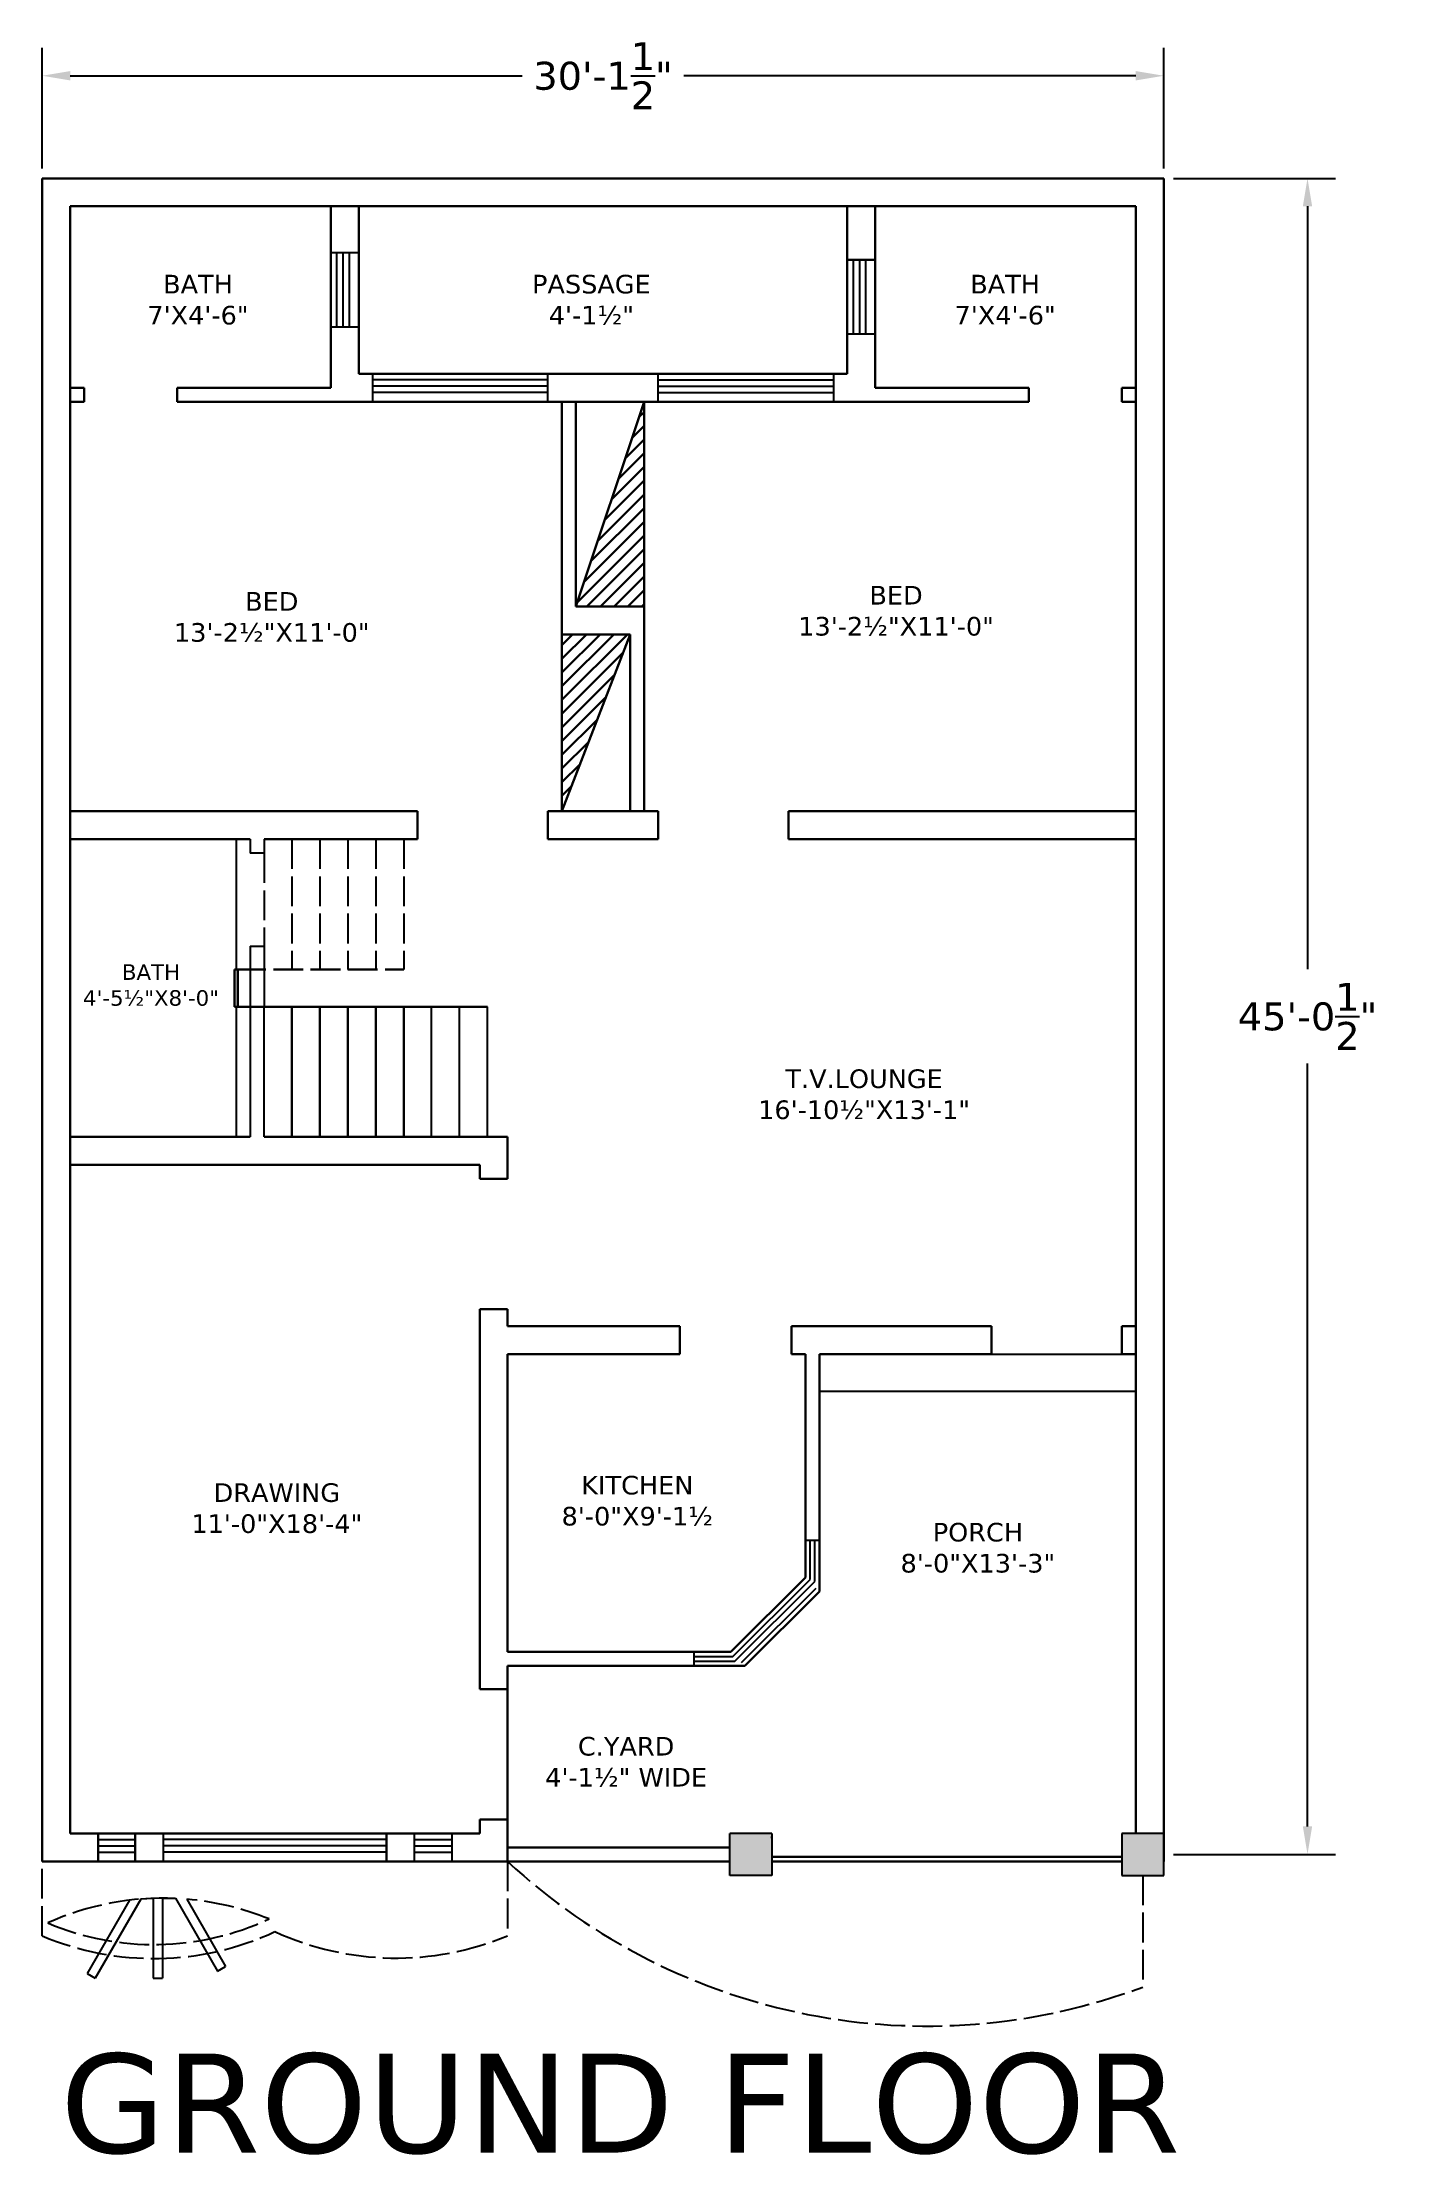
# Model space of a CAD drawing. Header units: inches. Extents: x 5 to 439, y -628 to 53.
import ezdxf

# ---------------------------------------------------------------- set-up
doc = ezdxf.new("R2010")
doc.units = ezdxf.units.IN
doc.header["$LTSCALE"] = 0.8
doc.header["$MEASUREMENT"] = 0
doc.linetypes.add('ACAD_ISO02W100', pattern=[15, 12, -3])
for name, color, linetype in [('Main Gate', 131, 'Continuous'), ('Pillars', 17, 'Continuous'), ('Section Lines', 240, 'Continuous'), ('Shade', 8, 'Continuous'), ('Stairs', 190, 'Continuous'), ('Walls', 160, 'Continuous'), ('Windows', 100, 'Continuous')]:
    doc.layers.add(name, color=color, linetype=linetype)
doc.layers.add('Step', color=14, linetype='Continuous', plot=False)
doc.styles.get("Standard").update_dxf_attribs({"font": 'verdana.ttf'})
doc.dimstyles.get("Standard").update_dxf_attribs({"dimscale": 50, "dimtxt": 0.18, "dimasz": 0.18, "dimexe": 0.18, "dimexo": 0.0625, "dimgap": 0.09, "dimtad": 0, "dimtih": 1, "dimtoh": 1, "dimdec": 1, "dimzin": 0, "dimdsep": 46, "dimlunit": 4, "dimtxsty": 'Standard', "dimcen": 0.09, "dimadec": 0, "dimazin": 0, "dimtfac": 1, "dimtdec": 1, "dimtofl": 0, "dimtmove": 0, "dimatfit": 3, "dimfxl": 1, "dimtolj": 1, "dimtzin": 0, "dimarcsym": 0})

# ---------------------------------------------------------------- blocks, each defined once
blk = doc.blocks.new('*D1')
at = {"color": 0, "lineweight": -2, "transparency": 16777216}
for p, q in [((369.3, 8.86), (421.52, 8.86)), ((412.52, -0.14), (412.52, -246.06)), ((412.52, -522.39), (412.52, -276.47)), ((369.3, -531.39), (421.52, -531.39))]:
    blk.add_line(p, q, dxfattribs=at)
at = {"color": 0, "transparency": 16777216}
for points in [[(411.02, -0.14), (414.02, -0.14), (412.52, 8.86)], [(411.02, -522.39), (414.02, -522.39), (412.52, -531.39)]]:
    blk.add_solid(points, dxfattribs=at)
at = {"layer": 'Defpoints', "color": 0, "transparency": 16777216}
for p in [(366.18, 8.86), (366.18, -531.39), (412.52, -531.39)]:
    blk.add_point(p, dxfattribs=at)
at = {"color": 0, "transparency": 16777216, "insert": (412.52, -261.26), "char_height": 9, "attachment_point": 5}
blk.add_mtext('\\A1;45\'-0{\\H1x;\\S1/2;}"', dxfattribs=at)
blk = doc.blocks.new('*D2')
at = {"color": 0, "lineweight": -2, "transparency": 16777216}
for p, q in [((4.68, 11.99), (4.68, 50.93)), ((366.18, 11.99), (366.18, 50.93)), ((13.68, 41.93), (159.37, 41.93)), ((357.18, 41.93), (211.49, 41.93))]:
    blk.add_line(p, q, dxfattribs=at)
at = {"color": 0, "transparency": 16777216}
for points in [[(13.68, 43.43), (13.68, 40.43), (4.68, 41.93)], [(357.18, 43.43), (357.18, 40.43), (366.18, 41.93)]]:
    blk.add_solid(points, dxfattribs=at)
at = {"layer": 'Defpoints', "color": 0, "transparency": 16777216}
for p in [(366.18, 41.93), (4.68, 8.86), (366.18, 8.86)]:
    blk.add_point(p, dxfattribs=at)
at = {"color": 0, "transparency": 16777216, "insert": (185.43, 41.93), "char_height": 9, "attachment_point": 5}
blk.add_mtext('\\A1;30\'-1{\\H1x;\\S1/2;}"', dxfattribs=at)

msp = doc.modelspace()

# ---------------------------------------------------------------- hatches: boundary and pattern name
h = msp.add_hatch(color=190)
h.dxf.hatch_style = 1
h.paths.add_polyline_path([(67.68, -246.14), (67.18, -246.14), (66.68, -246.14), (66.68, -258.14), (67.18, -258.14), (67.68, -258.14)])
at = {"layer": 'Pillars'}
h = msp.add_hatch(color=256, dxfattribs=at)
h.dxf.hatch_style = 1
h.paths.add_polyline_path([(239.84, -524.64), (226.34, -524.64), (226.34, -529.14), (226.34, -538.14), (239.84, -538.14)])
at = {"layer": 'Pillars', "lineweight": 30}
h = msp.add_hatch(color=256, dxfattribs=at)
h.dxf.hatch_style = 1
h.paths.add_polyline_path([(366.18, -524.64), (352.68, -524.64), (352.68, -538.14), (366.18, -538.14)])
at = {"layer": 'Section Lines', "lineweight": 30}
h = msp.add_hatch(dxfattribs=at)
h.set_pattern_fill('ANSI31', color=256, scale=25)
h.paths.add_polyline_path([(198.68, -63.14), (176.68, -129.14), (198.68, -129.14)])
h = msp.add_hatch(dxfattribs=at)
h.set_pattern_fill('ANSI31', color=256, scale=25)
h.paths.add_polyline_path([(194.18, -138.14), (172.18, -138.14), (172.18, -195.14)])

# ---------------------------------------------------------------- linework, layer by layer
at = {"lineweight": 30}
for p, q in [((273.18, -29.39), (273.18, -17.39)), ((273.18, -29.39), (273.18, -41.39)), ((352.68, -361.14), (357.18, -361.14)), ((246.18, -370.14), (250.68, -370.14)), ((145.68, -520.14), (145.68, -524.64)), ((145.68, -524.64), (13.68, -524.64)), ((366.18, -533.64), (366.18, -524.64)), ((22.68, -533.64), (34.68, -533.64)), ((136.68, -533.64), (124.68, -533.64))]:
    msp.add_line(p, q, dxfattribs=at)
for p, q in [((111.18, -54.14), (111.18, -63.14)), ((250.68, -442.14), (250.68, -430.14)), ((227.74, -467.2), (251.74, -443.2)), ((227.74, -467.2), (251.74, -443.2)), ((226.68, -466.14), (214.68, -466.14)), ((154.68, -520.14), (154.68, -529.14)), ((43.68, -524.64), (43.68, -533.64)), ((226.34, -529.14), (226.34, -524.64)), ((239.84, -524.64), (226.34, -524.64)), ((226.34, -538.14), (226.34, -529.14)), ((239.84, -524.64), (239.84, -538.14)), ((239.84, -526.14), (239.84, -525.64)), ((357.18, -524.64), (352.68, -524.64)), ((366.18, -524.64), (352.68, -524.64)), ((352.68, -524.64), (352.68, -538.14)), ((366.18, -538.14), (366.18, -533.64)), ((239.84, -538.14), (226.34, -538.14)), ((352.68, -538.14), (366.18, -538.14))]:
    msp.add_line(p, q)
at = {"layer": 'Main Gate', "lineweight": 30}
for p, q in [((239.84, -532.14), (352.68, -532.14)), ((352.68, -533.64), (239.84, -533.64)), ((239.84, -533.64), (352.68, -533.64))]:
    msp.add_line(p, q, dxfattribs=at)
at = {"layer": 'Section Lines', "lineweight": 30}
for p, q in [((176.68, -129.14), (198.68, -63.14)), ((194.18, -138.14), (172.18, -195.14))]:
    msp.add_line(p, q, dxfattribs=at)
at = {"layer": 'Shade', "linetype": 'ACAD_ISO02W100'}
for p, q in [((4.68, -557.64), (4.68, -533.64)), ((154.68, -533.64), (154.68, -557.64)), ((359.43, -538.14), (359.43, -574.14))]:
    msp.add_line(p, q, dxfattribs=at)
at = {"layer": 'Shade'}
for p, q in [((32.79, -546.16), (19.16, -569.76)), ((36.47, -545.77), (21.76, -571.26)), ((40.47, -545.56), (36.47, -545.77)), ((40.47, -545.52), (40.47, -571.26)), ((43.47, -545.52), (43.47, -571.26)), ((43.61, -545.51), (47.61, -545.51)), ((47.61, -545.51), (61.19, -569.03)), ((51.26, -545.83), (63.79, -567.53)), ((19.16, -569.76), (21.76, -571.26)), ((40.47, -571.26), (43.47, -571.26)), ((61.19, -569.03), (63.79, -567.53))]:
    msp.add_line(p, q, dxfattribs=at)
at = {"layer": 'Shade', "linetype": 'ACAD_ISO02W100'}
for centre, radius, start, end in [((289.86, -388.02), 198.7, 227.12839, 290.49401), ((43.61, -636), 90.49, 87.43322, 114.25667), ((43.61, -636), 90.49, 67.819, 85.1496), ((40.65, -472.8), 92.15, 247.01979, 295.05587), ((40.65, -472.8), 87.65, 247.01979, 295.05587), ((118.73, -471.19), 93.62, 245.34562, 292.57871)]:
    msp.add_arc(centre, radius, start, end, dxfattribs=at)
at = {"layer": 'Stairs'}
for p, q in [((67.18, -204.14), (67.18, -246.14)), ((71.68, -204.14), (71.68, -208.64)), ((76.18, -204.14), (76.18, -208.64)), ((76.18, -208.64), (71.68, -208.64)), ((71.68, -238.64), (76.18, -238.64)), ((71.68, -238.64), (71.68, -300.14)), ((76.18, -238.64), (76.18, -258.14)), ((67.18, -258.14), (67.18, -300.14)), ((76.18, -300.14), (76.18, -258.14)), ((85.18, -300.14), (85.18, -258.14)), ((85.18, -258.14), (85.18, -300.14)), ((94.18, -300.14), (94.18, -258.14)), ((94.18, -258.14), (94.18, -300.14)), ((103.18, -300.14), (103.18, -258.14)), ((103.18, -258.14), (103.18, -300.14)), ((112.18, -300.14), (112.18, -258.14)), ((112.18, -258.14), (112.18, -300.14)), ((121.18, -300.14), (121.18, -258.14)), ((121.18, -258.14), (121.18, -300.14)), ((130.18, -300.14), (130.18, -258.14)), ((139.18, -300.14), (139.18, -258.14)), ((148.18, -300.14), (148.18, -258.14))]:
    msp.add_line(p, q, dxfattribs=at)
at = {"layer": 'Stairs', "linetype": 'ACAD_ISO02W100'}
for p, q in [((85.18, -204.14), (85.18, -246.14)), ((94.18, -204.14), (94.18, -246.14)), ((103.18, -204.14), (103.18, -246.14)), ((112.18, -204.14), (112.18, -246.14)), ((121.18, -204.14), (121.18, -246.14)), ((76.18, -208.64), (76.18, -238.64))]:
    msp.add_line(p, q, dxfattribs=at)
at = {"layer": 'Stairs', "lineweight": 30}
for p, q in [((66.68, -258.14), (66.68, -246.14)), ((67.18, -246.14), (66.68, -246.14)), ((67.68, -258.14), (67.68, -246.14)), ((67.18, -258.14), (66.68, -258.14)), ((76.18, -258.14), (67.18, -258.14)), ((76.18, -258.14), (148.18, -258.14))]:
    msp.add_line(p, q, dxfattribs=at)
at = {"layer": 'Stairs', "linetype": 'ACAD_ISO02W100', "lineweight": 30}
msp.add_line((67.18, -246.14), (121.18, -246.14), dxfattribs=at)
at = {"layer": 'Step'}
for p, q in [((310.68, -370.14), (352.68, -370.14)), ((357.18, -382.14), (255.18, -382.14))]:
    msp.add_line(p, q, dxfattribs=at)
at = {"layer": 'Walls', "lineweight": 30}
for p, q in [((4.68, 8.86), (4.68, -533.64)), ((4.68, 8.86), (366.18, 8.86)), ((366.18, 8.86), (366.18, -533.64)), ((13.68, -0.14), (13.68, -524.64)), ((13.68, -0.14), (357.18, -0.14)), ((97.68, -0.14), (97.68, -58.64)), ((106.68, -0.14), (106.68, -54.14)), ((264.18, -0.14), (264.18, -54.14)), ((273.18, -0.14), (273.18, -58.64)), ((357.18, -0.14), (357.18, -524.64)), ((97.68, -39.14), (97.68, -15.14)), ((106.68, -27.14), (106.68, -15.14)), ((264.18, -41.39), (264.18, -17.39)), ((273.18, -17.39), (273.18, -41.39)), ((106.68, -27.14), (106.68, -39.14)), ((106.68, -54.14), (264.18, -54.14)), ((106.68, -54.14), (111.18, -54.14)), ((167.68, -54.14), (111.18, -54.14)), ((203.18, -54.14), (259.68, -54.14)), ((264.18, -54.14), (259.68, -54.14)), ((13.68, -58.64), (18.18, -58.64)), ((13.68, -58.64), (18.18, -58.64)), ((18.18, -58.64), (18.18, -63.14)), ((48.18, -63.14), (48.18, -58.64)), ((48.18, -58.64), (97.68, -58.64)), ((273.18, -58.64), (322.68, -58.64)), ((322.68, -63.14), (322.68, -58.64)), ((357.18, -58.64), (352.68, -58.64)), ((352.68, -58.64), (352.68, -58.64)), ((352.68, -58.64), (352.68, -63.14)), ((352.68, -58.64), (357.18, -58.64)), ((13.68, -63.14), (18.18, -63.14)), ((13.68, -63.14), (18.18, -63.14)), ((48.18, -63.14), (106.68, -63.14)), ((48.18, -63.14), (322.68, -63.14)), ((111.18, -63.14), (167.68, -63.14)), ((172.18, -63.14), (167.68, -63.14)), ((172.18, -63.14), (172.18, -195.14)), ((176.68, -63.14), (176.68, -129.14)), ((198.68, -63.14), (198.68, -195.14)), ((198.68, -63.14), (203.18, -63.14)), ((259.68, -63.14), (203.18, -63.14)), ((264.18, -63.14), (322.68, -63.14)), ((352.68, -63.14), (357.18, -63.14)), ((352.68, -63.14), (357.18, -63.14)), ((198.68, -129.14), (176.68, -129.14)), ((194.18, -138.14), (172.18, -138.14)), ((194.18, -138.14), (194.18, -195.14)), ((13.68, -195.14), (125.68, -195.14)), ((125.68, -195.14), (125.68, -204.14)), ((172.18, -195.14), (167.68, -195.14)), ((167.68, -195.14), (167.68, -204.14)), ((167.68, -195.14), (203.18, -195.14)), ((198.68, -195.14), (203.18, -195.14)), ((203.18, -195.14), (203.18, -204.14)), ((245.18, -204.14), (245.18, -195.14)), ((245.18, -195.14), (357.18, -195.14)), ((13.68, -204.14), (67.18, -204.14)), ((67.18, -204.14), (71.68, -204.14)), ((76.18, -204.14), (125.68, -204.14)), ((167.68, -204.14), (203.18, -204.14)), ((245.18, -204.14), (357.18, -204.14)), ((13.68, -300.14), (67.18, -300.14)), ((13.68, -300.14), (71.68, -300.14)), ((76.18, -300.14), (154.68, -300.14)), ((76.18, -300.14), (154.68, -300.14)), ((154.68, -300.14), (154.68, -313.64)), ((13.68, -309.14), (145.68, -309.14)), ((145.68, -309.14), (145.68, -313.64)), ((145.68, -309.14), (145.68, -313.64)), ((145.68, -313.64), (154.68, -313.64)), ((145.68, -355.64), (154.68, -355.64)), ((145.68, -355.64), (145.68, -478.14)), ((154.68, -355.64), (154.68, -361.14)), ((154.68, -361.14), (210.18, -361.14)), ((210.18, -370.14), (210.18, -361.14)), ((246.18, -370.14), (246.18, -361.14)), ((246.18, -361.14), (310.68, -361.14)), ((310.68, -370.14), (310.68, -361.14)), ((357.18, -361.14), (352.68, -361.14)), ((352.68, -361.14), (352.68, -370.14)), ((154.68, -370.14), (210.18, -370.14)), ((154.68, -370.14), (154.68, -466.14)), ((250.68, -370.14), (246.18, -370.14)), ((250.68, -370.14), (250.68, -442.14)), ((255.18, -370.14), (255.18, -446.64)), ((255.18, -370.14), (310.68, -370.14)), ((352.68, -370.14), (357.18, -370.14)), ((226.68, -466.14), (250.68, -442.14)), ((231.18, -470.64), (255.18, -446.64)), ((154.68, -466.14), (226.68, -466.14)), ((154.68, -470.64), (231.18, -470.64)), ((154.68, -470.64), (154.68, -478.14)), ((154.68, -470.64), (154.68, -533.64)), ((154.68, -478.14), (145.68, -478.14)), ((145.68, -524.64), (145.68, -520.14)), ((145.68, -520.14), (154.68, -520.14)), ((13.68, -524.64), (22.68, -524.64)), ((22.68, -524.64), (34.68, -524.64)), ((34.68, -524.64), (43.68, -524.64)), ((115.68, -524.64), (43.68, -524.64)), ((124.68, -524.64), (115.68, -524.64)), ((124.68, -524.64), (136.68, -524.64)), ((145.68, -524.64), (136.68, -524.64)), ((154.68, -529.14), (226.34, -529.14)), ((226.34, -533.64), (4.68, -533.64)), ((34.68, -533.64), (22.68, -533.64)), ((43.68, -533.64), (115.68, -533.64)), ((136.68, -533.64), (124.68, -533.64))]:
    msp.add_line(p, q, dxfattribs=at)
at = {"layer": 'Walls', "linetype": 'ACAD_ISO02W100', "lineweight": 30}
msp.add_line((154.68, -300.14), (150.18, -300.14), dxfattribs=at)
at = {"layer": 'Walls'}
for p, q in [((255.18, -382.14), (255.18, -370.14)), ((357.18, -370.14), (357.18, -382.14)), ((250.68, -442.14), (250.68, -430.14)), ((214.68, -466.14), (226.68, -466.14)), ((154.68, -533.64), (226.34, -533.64))]:
    msp.add_line(p, q, dxfattribs=at)
at = {"layer": 'Windows'}
for p, q in [((106.68, -15.14), (97.68, -15.14)), ((99.68, -39.14), (99.68, -15.14)), ((101.68, -39.14), (101.68, -15.14)), ((103.68, -39.14), (103.68, -15.14)), ((273.18, -17.39), (264.18, -17.39)), ((264.18, -17.39), (273.18, -17.39)), ((266.18, -41.39), (266.18, -17.39)), ((268.18, -41.39), (268.18, -17.39)), ((270.18, -41.39), (270.18, -17.39)), ((106.68, -39.14), (97.68, -39.14)), ((273.18, -41.39), (264.18, -41.39)), ((111.18, -54.14), (111.18, -63.14)), ((167.68, -63.14), (167.68, -54.14)), ((203.18, -63.14), (203.18, -54.14)), ((203.18, -63.14), (203.18, -54.14)), ((259.68, -54.14), (259.68, -63.14)), ((167.68, -56.14), (111.18, -56.14)), ((167.68, -58.14), (111.18, -58.14)), ((167.68, -60.14), (111.18, -60.14)), ((203.18, -56.14), (259.68, -56.14)), ((203.18, -58.14), (259.68, -58.14)), ((203.18, -60.14), (259.68, -60.14)), ((250.68, -430.14), (255.18, -430.14)), ((252.18, -442.76), (252.18, -430.14)), ((253.68, -443.38), (253.68, -430.14)), ((227.3, -467.64), (252.18, -442.76)), ((227.92, -469.14), (253.68, -443.38)), ((230.12, -469.58), (254.12, -445.58)), ((214.68, -466.14), (214.68, -470.64)), ((214.68, -467.64), (227.3, -467.64)), ((214.68, -469.14), (227.92, -469.14)), ((22.68, -524.64), (22.68, -533.64)), ((22.68, -533.64), (22.68, -524.64)), ((22.68, -526.64), (34.68, -526.64)), ((22.68, -528.64), (34.68, -528.64)), ((22.68, -530.64), (34.68, -530.64)), ((34.68, -533.64), (34.68, -524.64)), ((34.68, -524.64), (34.68, -533.64)), ((43.68, -524.64), (43.68, -533.64)), ((115.68, -526.64), (43.68, -526.64)), ((115.68, -528.64), (43.68, -528.64)), ((115.68, -530.64), (43.68, -530.64)), ((115.68, -524.64), (115.68, -533.64)), ((115.68, -533.64), (115.68, -524.64)), ((124.68, -533.64), (124.68, -524.64)), ((124.68, -533.64), (124.68, -524.64)), ((124.68, -526.64), (136.68, -526.64)), ((124.68, -528.64), (136.68, -528.64)), ((124.68, -530.64), (136.68, -530.64)), ((136.68, -524.64), (136.68, -533.64)), ((136.68, -524.64), (136.68, -533.64))]:
    msp.add_line(p, q, dxfattribs=at)

# ---------------------------------------------------------------- texts
at = {"lineweight": 30, "char_height": 6, "attachment_point": 1}
for s, insert in [('\\pxqc;{\\fVerdana|b0|i0|c0|p34;BATH\\P7\'X4\'-6"}', (18.59, -22.24)), ('\\pxqc;{\\fVerdana|b0|i0|c0|p34;PASSAGE\\P4\'-1½"}', (145.4, -22.24)), ('\\pxqc;{\\fVerdana|b0|i0|c0|p34;BATH\\P7\'X4\'-6"}', (278.76, -22.24)), ('\\pxqc;{\\fVerdana|b0|i0|c0|p34;BED\\P13\'-2½"X11\'-0"}', (243.61, -122.51)), ('\\pxqc;{\\fVerdana|b0|i0|c0|p34;BED\\P13\'-2½"X11\'-0"}', (42.38, -124.5)), ('\\pxqc;{\\fVerdana|b0|i0|c0|p34;T.V.LOUNGE\\P16\'-10½"X13\'-1"}', (233.3, -278.35)), ('\\pxqc;{\\fVerdana|b0|i0|c0|p34;DRAWING\\P11\'-0"X18\'-4"}', (44.01, -411.77)), ('\\pxqc;{\\fVerdana|b0|i0|c0|p34;PORCH\\P8\'-0"X13\'-3"}', (269.99, -424.53))]:
    msp.add_mtext_dynamic_manual_height_columns(s, width=72.5696, gutter_width=1, heights=[0], dxfattribs=dict(at, insert=insert))
at = {"attachment_point": 1}
for s, width, insert, char_height in [('\\pxqc;{\\fVerdana|b0|i0|c0|p34;C.YARD\\P4\'-1½" WIDE}', 72.5696, (156.6, -493.53), 6), ('\\pxqc;{\\fVerdana|b0|i0|c0|p34;GROUND FLOOR}', 370.8517, (5.56, -595.58), 32)]:
    msp.add_mtext_dynamic_manual_height_columns(s, width=width, gutter_width=1, heights=[0], dxfattribs=dict(at, insert=insert, char_height=char_height))
at = {"layer": 'Defpoints', "insert": (16.52, -244.49), "char_height": 5, "attachment_point": 1}
msp.add_mtext_dynamic_manual_height_columns('\\pxqc;BATH\\P4\'-5½"X8\'-0"', width=46.4099, gutter_width=1, heights=[0], dxfattribs=at)
at = {"layer": 'Walls', "lineweight": 30, "insert": (160.2, -409.37), "char_height": 6, "attachment_point": 1}
msp.add_mtext_dynamic_manual_height_columns('\\pxqc;{\\fVerdana|b0|i0|c0|p34;KITCHEN\\P8\'-0"X9\'-1½}', width=72.5696, gutter_width=1, heights=[0], dxfattribs=at)

# ---------------------------------------------------------------- dimensions: what is measured, and where the dimension line sits
dim = msp.add_linear_dim(base=(366.18, 41.93), p1=(4.68, 8.86), p2=(366.18, 8.86), dimstyle='Standard')
dim.commit()
dim.dimension.update_dxf_attribs({"geometry": '*D2', "text_midpoint": (185.43, 41.93)})
dim = msp.add_linear_dim(base=(412.51805622, -531.38858696), p1=(366.17623741, 8.86141304), p2=(366.17623741, -531.38858696), angle=90, dimstyle='Standard')
dim.commit()
dim.dimension.update_dxf_attribs({"geometry": '*D1', "text_midpoint": (412.51805622, -261.26358696)})

doc.saveas('drawing.dxf')
